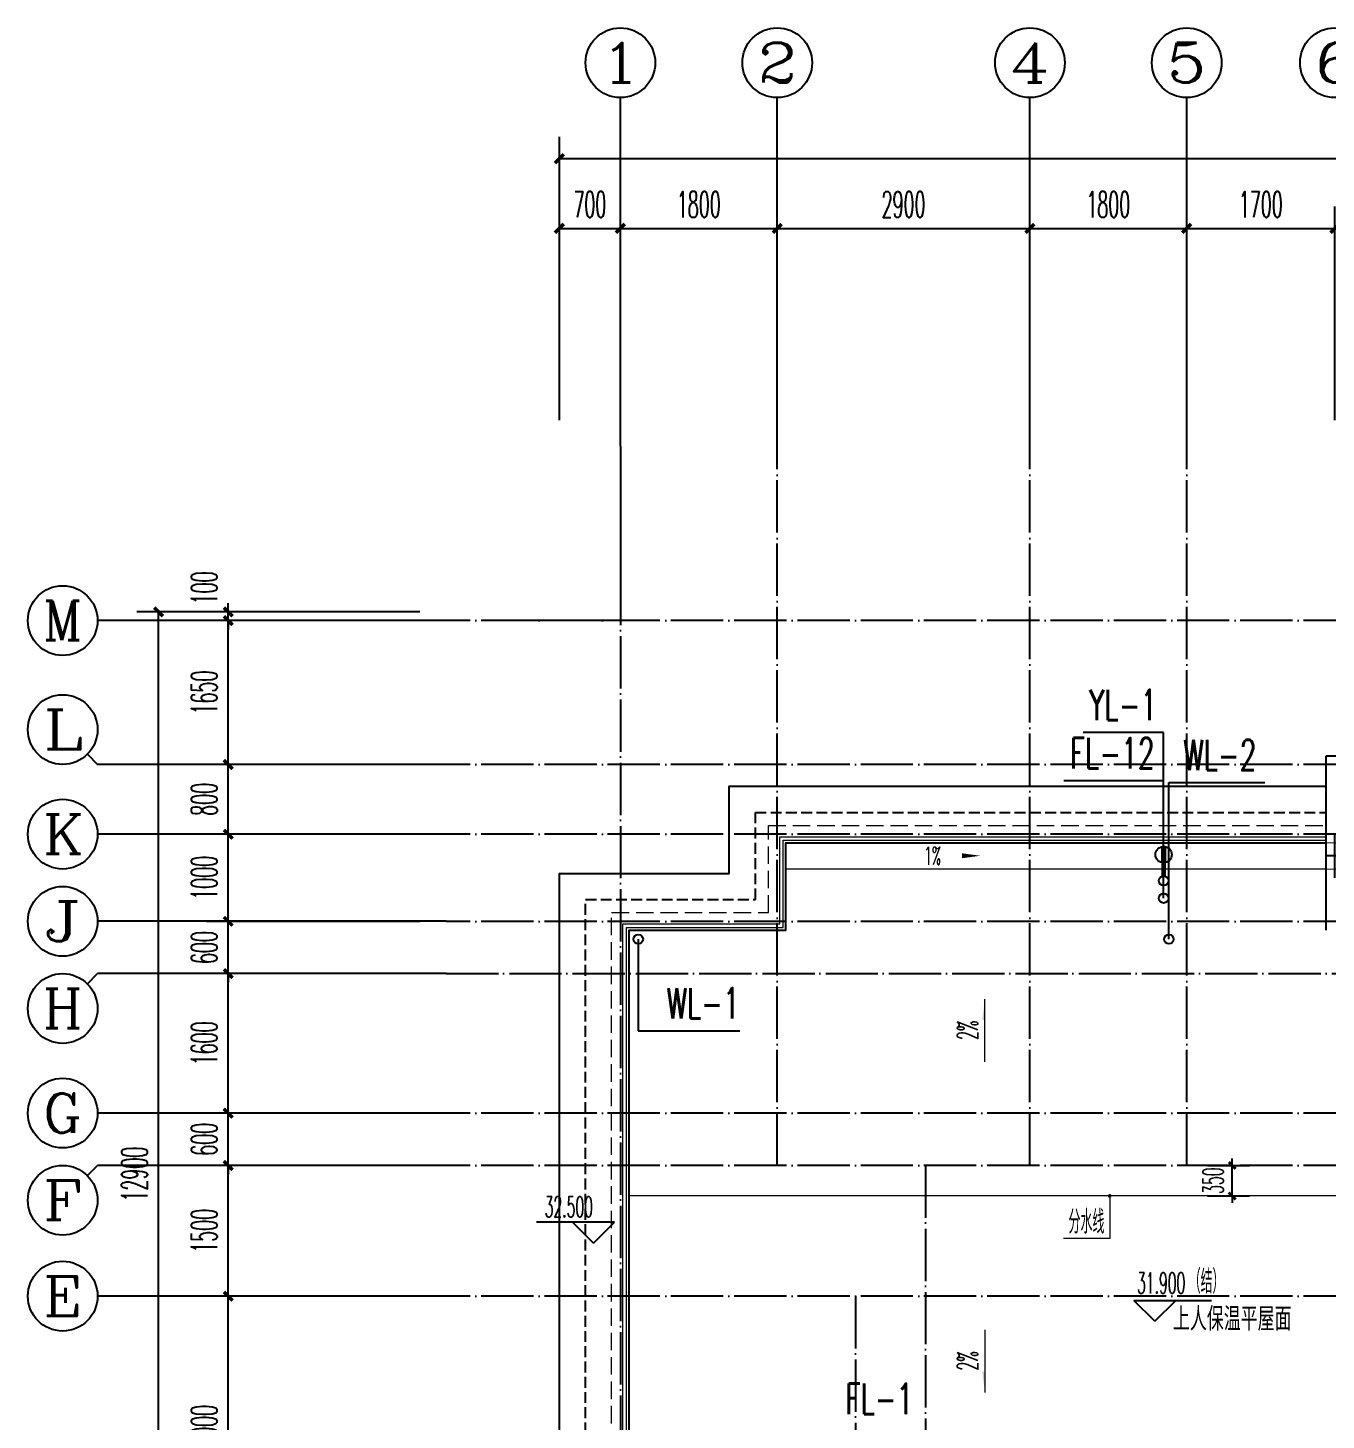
# Model space of a CAD drawing. Extents: x 27938 to 1507990, y 110129 to 923079.
# Drawn here: x 998782 to 1013682, y 289993 to 305965 of the extents above; entities that cross this region are included whole.
import ezdxf
from ezdxf.enums import TextEntityAlignment as Align

# ---------------------------------------------------------------- set-up
doc = ezdxf.new("R2010")
doc.units = 0
doc.header["$LTSCALE"] = 1000
doc.header["$MEASUREMENT"] = 0
for name, pattern in [('#P_--_20B1_001_t3$0$DASH', [0.35, 0.25, -0.1]), ('__DASH', [0.35, 0.25, -0.1]), ('DASH', [0.35, 0.25, -0.1]), ('DOTE', [2.42, 2, -0.2, 0.02, -0.2])]:
    doc.linetypes.add(name, pattern=pattern)
for name, color, linetype in [('AXIS', 3, 'Continuous'), ('AXIS_TEXT', 7, 'Continuous'), ('DIM_ELEV', 3, 'Continuous'), ('DIM_废水', 31, 'Continuous'), ('DIM_污水', 2, 'Continuous'), ('DIM_雨水', 4, 'Continuous'), ('DOTE', 1, 'Continuous'), ('EQUIP_雨水斗', 7, 'Continuous'), ('PIPE-雨水', 4, 'TG_Y'), ('PUB_TEXT', 4, 'Continuous'), ('ROOF', 4, 'Continuous'), ('VPIPE-废水', 31, 'Continuous'), ('VPIPE-污水', 2, 'W'), ('VPIPE-雨水', 4, 'Y'), ('WALL', 9, 'Continuous'), ('机电标识类', 1, 'Continuous'), ('污水', 3, 'Continuous'), ('看线', 251, 'Continuous')]:
    doc.layers.add(name, color=color, linetype=linetype)
for name, color, linetype, lineweight in [('平面-排水沟', 86, 'Continuous', 15), ('平面-栏杆', 135, 'Continuous', 15), ('平面-看线', 45, 'Continuous', 15)]:
    doc.layers.add(name, color=color, linetype=linetype, lineweight=lineweight)
doc.styles.add('_TCH_AXIS', font='COMPLEX', dxfattribs={"bigfont": 'GBCBIG'})
doc.styles.add('_TCH_DIM', font='SIMPLEX.shx', dxfattribs={"width": 0.7, "bigfont": 'GBCBIG.shx'})
doc.styles.add('_TCH_DIM_T3', font='SIMPLEX.shx', dxfattribs={"width": 0.494118, "bigfont": 'GBCBIG.shx'})
doc.styles.add('_TWT_SERIAL', font='SIMPLEX', dxfattribs={"width": 0.8, "height": 3.5, "bigfont": 'HZTXT'})
doc.styles.add('COMPLEX', font='COMPLEX')
doc.styles.add('DIM_FONT_T3', font='SIMPLEX', dxfattribs={"width": 0.705882, "bigfont": 'GBCBIG'})
doc.styles.get("Standard").update_dxf_attribs({"font": 'gbenor.shx', "bigfont": 'gbcbig.shx'})
doc.styles.add('TG_LINETYPE', font='SIMPLEX', dxfattribs={"width": 0.8, "height": 3, "bigfont": 'HZTXT'})
doc.linetypes.add('TG_Y', pattern='A,2,-0.229,["Y",TG_LINETYPE,S=0.1,R=0,X=-0.229,Y=-0.15],0', length=2.229)
doc.linetypes.add('W', pattern='A,3,-0.2,["W",Standard,S=0.25,R=0,X=-0.1,Y=-0.115],-0.2', length=3.4)
doc.linetypes.add('Y', pattern='A,3,-0.2,["Y",Standard,S=0.25,R=0,X=-0.1,Y=-0.115],-0.2', length=3.4)
doc.dimstyles.new('_TCH_ARCH&&100', dxfattribs={"dimtxt": 297.5, "dimasz": 100, "dimexe": 250, "dimexo": 300, "dimgap": 126.25, "dimtad": 1, "dimdec": 0, "dimzin": 0, "dimdsep": 46, "dimtxsty": '_TCH_DIM_T3', "dimblk": 'ARCHTICK', "dimcen": 0.09, "dimclrt": 4, "dimazin": 2, "dimtfac": 1, "dimtdec": 0, "dimtix": 1, "dimtmove": 2, "dimatfit": 3, "dimfxl": 100, "dimtolj": 1, "dimtzin": 0, "dimarcsym": 0})
doc.dimstyles.new('_TCH_ARCH&&80', dxfattribs={"dimtxt": 238, "dimasz": 80, "dimexe": 200, "dimexo": 240, "dimgap": 101, "dimtad": 1, "dimdec": 0, "dimzin": 0, "dimdsep": 46, "dimtxsty": '_TCH_DIM_T3', "dimblk": 'ARCHTICK', "dimcen": 0.09, "dimclrt": 4, "dimazin": 2, "dimtfac": 1, "dimtdec": 0, "dimtix": 1, "dimtmove": 2, "dimatfit": 3, "dimfxl": 100, "dimtolj": 1, "dimtzin": 0, "dimarcsym": 0})

# ---------------------------------------------------------------- blocks, each defined once
blk = doc.blocks.new('GDGDGDSDA')
at = {"layer": 'DOTE', "color": 0, "linetype": 'DOTE', "ltscale": 0.3}
for p, q in [((419335, 376108), (419335, 359558)), ((421135, 367858), (421135, 376108)), ((424035, 367858), (424035, 376108)), ((425835, 367858), (425835, 376108)), ((471335, 374108), (417335, 374108)), ((471335, 372458), (417335, 372458)), ((471335, 371658), (417335, 371658)), ((471335, 370658), (417335, 370658)), ((417335, 370059), (471335, 370059)), ((471335, 368458), (417335, 368458)), ((471335, 367858), (417335, 367858)), ((422835, 367858), (422835, 359558)), ((471335, 366358), (417335, 366358))]:
    blk.add_line(p, q, dxfattribs=at)
blk = doc.blocks.new('GDGDGDGRGD')
at = {"linetype": '__DASH', "ltscale": 0.1}
blk.add_wipeout([(428917, 296115), (428717, 296115), (428717, 295815), (428917, 295815)], dxfattribs=at).dxf.layer = '污水'
at = {"layer": '机电标识类', "color": 250, "linetype": 'DASH', "ltscale": 400}
for p, q in [((428817, 295715), (428817, 296215)), ((428917, 295965), (428717, 295965))]:
    blk.add_line(p, q, dxfattribs=at)
at = {"layer": '污水', "linetype": '__DASH', "ltscale": 0.1, "const_width": 10}
blk.add_lwpolyline([(428917, 296115), (428717, 296115), (428717, 295815), (428917, 295815)], close=True, dxfattribs=at)
blk = doc.blocks.new('_ArchTick')
at = {"color": 0, "linetype": 'ByBlock', "const_width": 0.4}
blk.add_lwpolyline([(-0.5, -0.5), (0.5, 0.5)], dxfattribs=at)
blk = doc.blocks.new('*D633')
at = {"layer": 'Defpoints', "color": 0}
for p in [(1012082, 292915), (1012604, 292915), (1012082, 292565)]:
    blk.add_point(p, dxfattribs=at)
at = {"layer": '平面-排水沟', "color": 0, "lineweight": -2}
for p, q in [((1012604, 292915), (1012604, 292995)), ((1012322, 292915), (1012804, 292915)), ((1012604, 292565), (1012604, 292915)), ((1012322, 292565), (1012804, 292565)), ((1012604, 292565), (1012604, 292485))]:
    blk.add_line(p, q, dxfattribs=at)
at = {"layer": '平面-排水沟', "color": 0, "lineweight": -2, "xscale": 80, "yscale": 80, "zscale": 80}
for p, rotation in [((1012604, 292915), 270), ((1012604, 292565), 90)]:
    blk.add_blockref('_ArchTick', p, dxfattribs=dict(at, rotation=rotation))
at = {"layer": '平面-排水沟', "color": 4, "insert": (1012384, 292740), "char_height": 238, "attachment_point": 5, "rotation": 90, "style": '_TCH_DIM_T3'}
blk.add_mtext('\\A1;350', dxfattribs=at)
blk = doc.blocks.new('*D652')
at = {"layer": 'AXIS', "color": 0, "lineweight": -2}
for p, q in [((1003282, 291415), (1000832, 291415)), ((1001082, 288415), (1001082, 291415)), ((1003282, 288415), (1000832, 288415))]:
    blk.add_line(p, q, dxfattribs=at)
at = {"layer": 'Defpoints', "color": 0}
for p in [(1001082, 291415), (1003582, 291415), (1003582, 288415)]:
    blk.add_point(p, dxfattribs=at)
at = {"layer": 'AXIS', "color": 0, "lineweight": -2, "xscale": 100, "yscale": 100, "zscale": 100}
for p, rotation in [((1001082, 291415), 90), ((1001082, 288415), 270)]:
    blk.add_blockref('_ArchTick', p, dxfattribs=dict(at, rotation=rotation))
at = {"layer": 'AXIS', "color": 4, "insert": (1000807, 289915), "char_height": 297.5, "attachment_point": 5, "rotation": 90, "style": '_TCH_DIM_T3'}
blk.add_mtext('\\A1;3000', dxfattribs=at)
blk = doc.blocks.new('*D653')
at = {"layer": 'AXIS', "color": 0, "lineweight": -2}
for p, q in [((1003282, 292915), (1000832, 292915)), ((1001082, 291415), (1001082, 292915)), ((1003282, 291415), (1000832, 291415))]:
    blk.add_line(p, q, dxfattribs=at)
at = {"layer": 'Defpoints', "color": 0}
for p in [(1001082, 292915), (1003582, 292915), (1003582, 291415)]:
    blk.add_point(p, dxfattribs=at)
at = {"layer": 'AXIS', "color": 0, "lineweight": -2, "xscale": 100, "yscale": 100, "zscale": 100}
for p, rotation in [((1001082, 292915), 90), ((1001082, 291415), 270)]:
    blk.add_blockref('_ArchTick', p, dxfattribs=dict(at, rotation=rotation))
at = {"layer": 'AXIS', "color": 4, "insert": (1000807, 292165), "char_height": 297.5, "attachment_point": 5, "rotation": 90, "style": '_TCH_DIM_T3'}
blk.add_mtext('\\A1;1500', dxfattribs=at)
blk = doc.blocks.new('*D654')
at = {"layer": 'AXIS', "color": 0, "lineweight": -2}
for p, q in [((1001082, 293515), (1001082, 293615)), ((1003282, 293515), (1000832, 293515)), ((1001082, 292915), (1001082, 293515)), ((1003282, 292915), (1000832, 292915)), ((1001082, 292915), (1001082, 292815))]:
    blk.add_line(p, q, dxfattribs=at)
at = {"layer": 'Defpoints', "color": 0}
for p in [(1001082, 293515), (1003582, 293515), (1003582, 292915)]:
    blk.add_point(p, dxfattribs=at)
at = {"layer": 'AXIS', "color": 0, "lineweight": -2, "xscale": 100, "yscale": 100, "zscale": 100}
for p, rotation in [((1001082, 293515), 270), ((1001082, 292915), 90)]:
    blk.add_blockref('_ArchTick', p, dxfattribs=dict(at, rotation=rotation))
at = {"layer": 'AXIS', "color": 4, "insert": (1000807, 293215), "char_height": 297.5, "attachment_point": 5, "rotation": 90, "style": '_TCH_DIM_T3'}
blk.add_mtext('\\A1;600', dxfattribs=at)
blk = doc.blocks.new('*D655')
at = {"layer": 'AXIS', "color": 0, "lineweight": -2}
for p, q in [((1003282, 295116), (1000832, 295116)), ((1001082, 293515), (1001082, 295116)), ((1003282, 293515), (1000832, 293515))]:
    blk.add_line(p, q, dxfattribs=at)
at = {"layer": 'Defpoints', "color": 0}
for p in [(1001082, 295116), (1003582, 295116), (1003582, 293515)]:
    blk.add_point(p, dxfattribs=at)
at = {"layer": 'AXIS', "color": 0, "lineweight": -2, "xscale": 100, "yscale": 100, "zscale": 100}
for p, rotation in [((1001082, 295116), 90), ((1001082, 293515), 270)]:
    blk.add_blockref('_ArchTick', p, dxfattribs=dict(at, rotation=rotation))
at = {"layer": 'AXIS', "color": 4, "insert": (1000807, 294315), "char_height": 297.5, "attachment_point": 5, "rotation": 90, "style": '_TCH_DIM_T3'}
blk.add_mtext('\\A1;1600', dxfattribs=at)
blk = doc.blocks.new('*D656')
at = {"layer": 'AXIS', "color": 0, "lineweight": -2}
for p, q in [((1001082, 295715), (1001082, 295815)), ((1003282, 295715), (1000832, 295715)), ((1001082, 295116), (1001082, 295715)), ((1003282, 295116), (1000832, 295116)), ((1001082, 295116), (1001082, 295016))]:
    blk.add_line(p, q, dxfattribs=at)
at = {"layer": 'Defpoints', "color": 0}
for p in [(1001082, 295715), (1003582, 295715), (1003582, 295116)]:
    blk.add_point(p, dxfattribs=at)
at = {"layer": 'AXIS', "color": 0, "lineweight": -2, "xscale": 100, "yscale": 100, "zscale": 100}
for p, rotation in [((1001082, 295715), 270), ((1001082, 295116), 90)]:
    blk.add_blockref('_ArchTick', p, dxfattribs=dict(at, rotation=rotation))
at = {"layer": 'AXIS', "color": 4, "insert": (1000807, 295415), "char_height": 297.5, "attachment_point": 5, "rotation": 90, "style": '_TCH_DIM_T3'}
blk.add_mtext('\\A1;600', dxfattribs=at)
blk = doc.blocks.new('*D657')
at = {"layer": 'AXIS', "color": 0, "lineweight": -2}
for p, q in [((1003282, 296715), (1000832, 296715)), ((1001082, 295715), (1001082, 296715)), ((1003282, 295715), (1000832, 295715))]:
    blk.add_line(p, q, dxfattribs=at)
at = {"layer": 'Defpoints', "color": 0}
for p in [(1001082, 296715), (1003582, 296715), (1003582, 295715)]:
    blk.add_point(p, dxfattribs=at)
at = {"layer": 'AXIS', "color": 0, "lineweight": -2, "xscale": 100, "yscale": 100, "zscale": 100}
for p, rotation in [((1001082, 296715), 90), ((1001082, 295715), 270)]:
    blk.add_blockref('_ArchTick', p, dxfattribs=dict(at, rotation=rotation))
at = {"layer": 'AXIS', "color": 4, "insert": (1000807, 296215), "char_height": 297.5, "attachment_point": 5, "rotation": 90, "style": '_TCH_DIM_T3'}
blk.add_mtext('\\A1;1000', dxfattribs=at)
blk = doc.blocks.new('*D658')
at = {"layer": 'AXIS', "color": 0, "lineweight": -2}
for p, q in [((1003282, 297515), (1000832, 297515)), ((1001082, 296715), (1001082, 297515)), ((1003282, 296715), (1000832, 296715))]:
    blk.add_line(p, q, dxfattribs=at)
at = {"layer": 'Defpoints', "color": 0}
for p in [(1001082, 297515), (1003582, 297515), (1003582, 296715)]:
    blk.add_point(p, dxfattribs=at)
at = {"layer": 'AXIS', "color": 0, "lineweight": -2, "xscale": 100, "yscale": 100, "zscale": 100}
for p, rotation in [((1001082, 297515), 90), ((1001082, 296715), 270)]:
    blk.add_blockref('_ArchTick', p, dxfattribs=dict(at, rotation=rotation))
at = {"layer": 'AXIS', "color": 4, "insert": (1000807, 297115), "char_height": 297.5, "attachment_point": 5, "rotation": 90, "style": '_TCH_DIM_T3'}
blk.add_mtext('\\A1;800', dxfattribs=at)
blk = doc.blocks.new('*D659')
at = {"layer": 'AXIS', "color": 0, "lineweight": -2}
for p, q in [((1003282, 299165), (1000832, 299165)), ((1001082, 297515), (1001082, 299165)), ((1003282, 297515), (1000832, 297515))]:
    blk.add_line(p, q, dxfattribs=at)
at = {"layer": 'Defpoints', "color": 0}
for p in [(1001082, 299165), (1003582, 299165), (1003582, 297515)]:
    blk.add_point(p, dxfattribs=at)
at = {"layer": 'AXIS', "color": 0, "lineweight": -2, "xscale": 100, "yscale": 100, "zscale": 100}
for p, rotation in [((1001082, 299165), 90), ((1001082, 297515), 270)]:
    blk.add_blockref('_ArchTick', p, dxfattribs=dict(at, rotation=rotation))
at = {"layer": 'AXIS', "color": 4, "insert": (1000807, 298340), "char_height": 297.5, "attachment_point": 5, "rotation": 90, "style": '_TCH_DIM_T3'}
blk.add_mtext('\\A1;1650', dxfattribs=at)
blk = doc.blocks.new('*D660')
at = {"layer": 'AXIS', "color": 0, "lineweight": -2}
for p, q in [((1001082, 299265), (1001082, 299365)), ((1003282, 299265), (1000832, 299265)), ((1003282, 299165), (1000832, 299165)), ((1001082, 299165), (1001082, 299265)), ((1001082, 299165), (1001082, 299065))]:
    blk.add_line(p, q, dxfattribs=at)
at = {"layer": 'Defpoints', "color": 0}
for p in [(1001082, 299265), (1003582, 299265), (1003582, 299165)]:
    blk.add_point(p, dxfattribs=at)
at = {"layer": 'AXIS', "color": 0, "lineweight": -2, "xscale": 100, "yscale": 100, "zscale": 100}
for p, rotation in [((1001082, 299265), 270), ((1001082, 299165), 90)]:
    blk.add_blockref('_ArchTick', p, dxfattribs=dict(at, rotation=rotation))
at = {"layer": 'AXIS', "color": 4, "insert": (1000807, 299540), "char_height": 297.5, "attachment_point": 5, "rotation": 90, "style": '_TCH_DIM_T3'}
blk.add_mtext('\\A1;100', dxfattribs=at)
blk = doc.blocks.new('*D661')
at = {"layer": 'AXIS', "color": 0, "lineweight": -2}
for p, q in [((1003282, 299265), (1000032, 299265)), ((1000282, 286365), (1000282, 299265)), ((1003282, 286365), (1000032, 286365))]:
    blk.add_line(p, q, dxfattribs=at)
at = {"layer": 'Defpoints', "color": 0}
for p in [(1000282, 299265), (1003582, 299265), (1003582, 286365)]:
    blk.add_point(p, dxfattribs=at)
at = {"layer": 'AXIS', "color": 0, "lineweight": -2, "xscale": 100, "yscale": 100, "zscale": 100}
for p, rotation in [((1000282, 299265), 90), ((1000282, 286365), 270)]:
    blk.add_blockref('_ArchTick', p, dxfattribs=dict(at, rotation=rotation))
at = {"layer": 'AXIS', "color": 4, "insert": (1000007, 292815), "char_height": 297.5, "attachment_point": 5, "rotation": 90, "style": '_TCH_DIM_T3'}
blk.add_mtext('\\A1;12900', dxfattribs=at)
blk = doc.blocks.new('*D674')
at = {"layer": 'AXIS', "color": 0, "lineweight": -2}
for p, q in [((1004882, 301465), (1004882, 303915)), ((1005582, 301465), (1005582, 303915)), ((1004882, 303665), (1005582, 303665))]:
    blk.add_line(p, q, dxfattribs=at)
at = {"layer": 'Defpoints', "color": 0}
for p in [(1005582, 303665), (1004882, 301165), (1005582, 301165)]:
    blk.add_point(p, dxfattribs=at)
at = {"layer": 'AXIS', "color": 0, "lineweight": -2, "xscale": 100, "yscale": 100, "zscale": 100, "rotation": 180}
blk.add_blockref('_ArchTick', (1004882, 303665), dxfattribs=at)
at = {"layer": 'AXIS', "color": 0, "lineweight": -2, "xscale": 100, "yscale": 100, "zscale": 100}
blk.add_blockref('_ArchTick', (1005582, 303665), dxfattribs=at)
at = {"layer": 'AXIS', "color": 4, "insert": (1005232, 303940), "char_height": 297.5, "attachment_point": 5, "style": '_TCH_DIM_T3'}
blk.add_mtext('\\A1;700', dxfattribs=at)
blk = doc.blocks.new('*D675')
at = {"layer": 'AXIS', "color": 0, "lineweight": -2}
for p, q in [((1005582, 301465), (1005582, 303915)), ((1007382, 301465), (1007382, 303915)), ((1005582, 303665), (1007382, 303665))]:
    blk.add_line(p, q, dxfattribs=at)
at = {"layer": 'Defpoints', "color": 0}
for p in [(1007382, 303665), (1005582, 301165), (1007382, 301165)]:
    blk.add_point(p, dxfattribs=at)
at = {"layer": 'AXIS', "color": 0, "lineweight": -2, "xscale": 100, "yscale": 100, "zscale": 100, "rotation": 180}
blk.add_blockref('_ArchTick', (1005582, 303665), dxfattribs=at)
at = {"layer": 'AXIS', "color": 0, "lineweight": -2, "xscale": 100, "yscale": 100, "zscale": 100}
blk.add_blockref('_ArchTick', (1007382, 303665), dxfattribs=at)
at = {"layer": 'AXIS', "color": 4, "insert": (1006482, 303940), "char_height": 297.5, "attachment_point": 5, "style": '_TCH_DIM_T3'}
blk.add_mtext('\\A1;1800', dxfattribs=at)
blk = doc.blocks.new('*D676')
at = {"layer": 'AXIS', "color": 0, "lineweight": -2}
for p, q in [((1007382, 301465), (1007382, 303915)), ((1010282, 301465), (1010282, 303915)), ((1007382, 303665), (1010282, 303665))]:
    blk.add_line(p, q, dxfattribs=at)
at = {"layer": 'Defpoints', "color": 0}
for p in [(1010282, 303665), (1007382, 301165), (1010282, 301165)]:
    blk.add_point(p, dxfattribs=at)
at = {"layer": 'AXIS', "color": 0, "lineweight": -2, "xscale": 100, "yscale": 100, "zscale": 100, "rotation": 180}
blk.add_blockref('_ArchTick', (1007382, 303665), dxfattribs=at)
at = {"layer": 'AXIS', "color": 0, "lineweight": -2, "xscale": 100, "yscale": 100, "zscale": 100}
blk.add_blockref('_ArchTick', (1010282, 303665), dxfattribs=at)
at = {"layer": 'AXIS', "color": 4, "insert": (1008832, 303940), "char_height": 297.5, "attachment_point": 5, "style": '_TCH_DIM_T3'}
blk.add_mtext('\\A1;2900', dxfattribs=at)
blk = doc.blocks.new('*D677')
at = {"layer": 'AXIS', "color": 0, "lineweight": -2}
for p, q in [((1010282, 301465), (1010282, 303915)), ((1012082, 301465), (1012082, 303915)), ((1010282, 303665), (1012082, 303665))]:
    blk.add_line(p, q, dxfattribs=at)
at = {"layer": 'Defpoints', "color": 0}
for p in [(1012082, 303665), (1010282, 301165), (1012082, 301165)]:
    blk.add_point(p, dxfattribs=at)
at = {"layer": 'AXIS', "color": 0, "lineweight": -2, "xscale": 100, "yscale": 100, "zscale": 100, "rotation": 180}
blk.add_blockref('_ArchTick', (1010282, 303665), dxfattribs=at)
at = {"layer": 'AXIS', "color": 0, "lineweight": -2, "xscale": 100, "yscale": 100, "zscale": 100}
blk.add_blockref('_ArchTick', (1012082, 303665), dxfattribs=at)
at = {"layer": 'AXIS', "color": 4, "insert": (1011182, 303940), "char_height": 297.5, "attachment_point": 5, "style": '_TCH_DIM_T3'}
blk.add_mtext('\\A1;1800', dxfattribs=at)
blk = doc.blocks.new('*D678')
at = {"layer": 'AXIS', "color": 0, "lineweight": -2}
for p, q in [((1012082, 301465), (1012082, 303915)), ((1013782, 301465), (1013782, 303915)), ((1012082, 303665), (1013782, 303665))]:
    blk.add_line(p, q, dxfattribs=at)
at = {"layer": 'Defpoints', "color": 0}
for p in [(1013782, 303665), (1012082, 301165), (1013782, 301165)]:
    blk.add_point(p, dxfattribs=at)
at = {"layer": 'AXIS', "color": 0, "lineweight": -2, "xscale": 100, "yscale": 100, "zscale": 100, "rotation": 180}
blk.add_blockref('_ArchTick', (1012082, 303665), dxfattribs=at)
at = {"layer": 'AXIS', "color": 0, "lineweight": -2, "xscale": 100, "yscale": 100, "zscale": 100}
blk.add_blockref('_ArchTick', (1013782, 303665), dxfattribs=at)
at = {"layer": 'AXIS', "color": 4, "insert": (1012932, 303940), "char_height": 297.5, "attachment_point": 5, "style": '_TCH_DIM_T3'}
blk.add_mtext('\\A1;1700', dxfattribs=at)
blk = doc.blocks.new('*D686')
at = {"layer": 'AXIS', "color": 0, "lineweight": -2}
for p, q in [((1004882, 301465), (1004882, 304715)), ((1056282, 301465), (1056282, 304715)), ((1004882, 304465), (1056282, 304465))]:
    blk.add_line(p, q, dxfattribs=at)
at = {"layer": 'Defpoints', "color": 0}
for p in [(1056282, 304465), (1004882, 301165), (1056282, 301165)]:
    blk.add_point(p, dxfattribs=at)
at = {"layer": 'AXIS', "color": 0, "lineweight": -2, "xscale": 100, "yscale": 100, "zscale": 100, "rotation": 180}
blk.add_blockref('_ArchTick', (1004882, 304465), dxfattribs=at)
at = {"layer": 'AXIS', "color": 0, "lineweight": -2, "xscale": 100, "yscale": 100, "zscale": 100}
blk.add_blockref('_ArchTick', (1056282, 304465), dxfattribs=at)
at = {"layer": 'AXIS', "color": 4, "insert": (1030582, 304740), "char_height": 297.5, "attachment_point": 5, "style": '_TCH_DIM_T3'}
blk.add_mtext('\\A1;51400', dxfattribs=at)
blk = doc.blocks.new('_AXISO')
blk.add_circle((0, 0), 0.5)
at = {"layer": 'AXIS_TEXT', "style": 'COMPLEX', "width": 1.041667}
blk.add_attdef('A', text='', height=0.56, dxfattribs=at).set_placement((-0.25, -0.28), (0.25, -0.28), align=Align.FIT)
blk = doc.blocks.new('$TwtSys$00000139')
at = {"color": 7}
for p, q in [((-19, 92, 0), (-19, -92, 0)), ((19, 92, 0), (19, -92, 0))]:
    blk.add_line(p, q, dxfattribs=at)
blk.add_circle((0, 0, 0), 93.8)

msp = doc.modelspace()

# ---------------------------------------------------------------- hatches: boundary and pattern name
at = {"layer": '平面-排水沟'}
for points in [[(1009766.2, 294822.1), (1009766.2, 294582.1), (1009734.2, 294582.1)], [(1009766.2, 290308.6), (1009766.2, 290548.6), (1009734.2, 290548.6)]]:
    msp.add_hatch(color=8, dxfattribs=at).paths.add_polyline_path(points)

# ---------------------------------------------------------------- linework, layer by layer
msp.add_lwpolyline([(1005582.2, 300660.2), (1005582.2, 299165.4), (1004284.8, 299165.4)])
at = {"layer": 'AXIS', "color": 8}
for p, q in [((1005582.2, 301165.4), (1005582.2, 305165.4)), ((1007382.2, 301165.4), (1007382.2, 305165.4)), ((1010282.2, 301165.4), (1010282.2, 305165.4)), ((1012082.2, 301165.4), (1012082.2, 305165.4)), ((1003582.2, 299165.4), (999582.2, 299165.4)), ((999465.1, 297632.5), (999582.2, 297515.4)), ((1003582.2, 297515.4), (999582.2, 297515.4)), ((1003582.2, 296715.4), (999582.2, 296715.4)), ((1003582.2, 295715.4), (999582.2, 295715.4)), ((999465.1, 294998.5), (999582.2, 295115.6)), ((1003582.2, 295115.6), (999582.2, 295115.6)), ((1003582.2, 293515.4), (999582.2, 293515.4)), ((999465.1, 292798.2), (999582.2, 292915.4)), ((1003582.2, 292915.4), (999582.2, 292915.4)), ((1003582.2, 291415.4), (999582.2, 291415.4))]:
    msp.add_line(p, q, dxfattribs=at)
at = {"layer": 'DIM_ELEV', "color": 8}
for p, q in [((1005513.2, 292264.5), (1004620.9, 292264.5)), ((1005273.2, 292024.5), (1005033.2, 292264.5)), ((1005273.2, 292024.5), (1005513.2, 292264.5)), ((1011715.9, 291127.3), (1011475.9, 291367.3)), ((1011475.9, 291367.3), (1012368.1, 291367.3)), ((1011715.9, 291127.3), (1011955.9, 291367.3))]:
    msp.add_line(p, q, dxfattribs=at)
at = {"layer": 'DIM_废水'}
for p, q in [((1011817.2, 297328.7), (1010673.2, 297328.7)), ((1011817.2, 295980.4), (1011817.2, 297328.7))]:
    msp.add_line(p, q, dxfattribs=at)
at = {"layer": 'DIM_污水'}
for p, q in [((1011877.1, 295510.4), (1011877.1, 297309.2)), ((1011877.1, 297309.2), (1012980.3, 297309.2)), ((1005787.3, 295510.4), (1005787.3, 294459.7)), ((1005787.3, 294459.7), (1006954.7, 294459.7))]:
    msp.add_line(p, q, dxfattribs=at)
at = {"layer": 'DIM_雨水'}
for p, q in [((1011817.2, 297881.6), (1010895.2, 297881.6)), ((1011817.2, 296180.4), (1011817.2, 297881.6))]:
    msp.add_line(p, q, dxfattribs=at)
at = {"layer": 'DOTE', "color": 169, "linetype": 'DOTE', "ltscale": 0.3}
msp.add_line((1008282.2, 291415.4), (1008282.2, 286615.4), dxfattribs=at)
at = {"layer": 'PIPE-雨水', "const_width": 55}
msp.add_lwpolyline([(1011817.2, 296235.4), (1011817.2, 296386.6)], dxfattribs=at)
at = {"layer": 'ROOF', "color": 8, "ltscale": 0.8}
for points in [[(1007982.3, 287265.4), (1004882.2, 287265.4), (1004882.2, 296265.4), (1006832.2, 296265.4), (1006832.2, 297265.4), (1013682.2, 297265.4)], [(1008132.2, 287915.4), (1005682.2, 287915.4), (1005682.2, 295615.4), (1007482.2, 295615.4), (1007482.2, 296615.4), (1013682.2, 296615.4)]]:
    msp.add_lwpolyline(points, dxfattribs=at)
at = {"layer": 'VPIPE-废水'}
msp.add_circle((1011817.2, 295980.4), 55, dxfattribs=at)
at = {"layer": 'VPIPE-污水'}
for centre in [(1005787.3, 295510.4), (1011877.1, 295510.4)]:
    msp.add_circle(centre, 55, dxfattribs=at)
at = {"layer": 'VPIPE-雨水'}
msp.add_circle((1011817.2, 296180.4), 55, dxfattribs=at)
at = {"layer": 'WALL', "color": 8}
msp.add_line((1013682.2, 297615.4), (1015782.2, 297615.4), dxfattribs=at)
at = {"layer": '平面-排水沟', "color": 8}
for p, q in [((1016582.2, 296315.4), (1007482.2, 296315.4)), ((1016732.2, 292565.4), (1005682.2, 292565.4)), ((1011197.7, 292565.4), (1011197.7, 292076)), ((1011197.7, 292076), (1010669.5, 292076))]:
    msp.add_line(p, q, dxfattribs=at)
msp.add_lwpolyline([(1009306.3, 296467.5, 0, 0, 0), (1009714.1, 296467.5, 0, 56, 0), (1009504.1, 296467.5, 0, 0, 0)], format="xyseb", dxfattribs=at)
for points in [[(1009766.2, 294102), (1009766.2, 294822.1)], [(1009766.2, 291028.7), (1009766.2, 290308.6)]]:
    msp.add_lwpolyline(points, dxfattribs=at)
at = {"layer": '平面-排水沟', "color": 8, "const_width": 21.3}
msp.add_lwpolyline([(1011197.7, 292576, 1), (1011197.7, 292554.7, 1)], format="xyb", close=True, dxfattribs=at)
at = {"layer": '平面-栏杆', "color": 8}
for points in [[(1008132.2, 287845.4), (1005612.2, 287845.4), (1005612.2, 295685.4), (1007412.2, 295685.4), (1007412.2, 296685.4), (1013682.2, 296685.4)], [(1008132.2, 287885.4), (1005652.2, 287885.4), (1005652.2, 295645.4), (1007452.2, 295645.4), (1007452.2, 296645.4), (1013682.2, 296645.4)]]:
    msp.add_lwpolyline(points, dxfattribs=at)
at = {"layer": '平面-看线', "color": 8, "linetype": 'DASH', "ltscale": 0.8}
msp.add_lwpolyline([(1008132.2, 287715.4), (1005482.2, 287715.4), (1005482.2, 295815.4), (1007282.2, 295815.4), (1007282.2, 296815.4), (1013682.2, 296815.4)], dxfattribs=at)
at = {"layer": '看线', "color": 8, "linetype": '#P_--_20B1_001_t3$0$DASH', "ltscale": 0.5}
msp.add_lwpolyline([(1008132.2, 287565.4), (1005182.2, 287565.4), (1005182.2, 295965.4), (1007132.2, 295965.4), (1007132.2, 296965.4), (1013682.2, 296965.4)], dxfattribs=at)

# ---------------------------------------------------------------- block references
at = {"layer": 'AXIS', "color": 8}
ref = msp.add_blockref('_AXISO', (1005582.2, 305565.4), dxfattribs=dict(at, xscale=800, yscale=800, zscale=800))
ref.add_attrib('A', '1', dxfattribs={"layer": 'AXIS_TEXT', "color": 8, "ltscale": 0.5, "height": 452.5, "style": '_TCH_AXIS', "width": 2.333333}).set_placement((1005356, 305339.1), (1005808.5, 305339.1), align=Align.FIT)
ref = msp.add_blockref('_AXISO', (1007382.2, 305565.4), dxfattribs=dict(at, xscale=800, yscale=800, zscale=800))
ref.add_attrib('A', '2', dxfattribs={"layer": 'AXIS_TEXT', "color": 8, "ltscale": 0.5, "height": 452.5, "style": '_TCH_AXIS', "width": 1.5}).set_placement((1007156, 305339.1), (1007608.5, 305339.1), align=Align.FIT)
ref = msp.add_blockref('_AXISO', (1010282.2, 305565.4), dxfattribs=dict(at, xscale=800, yscale=800, zscale=800))
ref.add_attrib('A', '4', dxfattribs={"layer": 'AXIS_TEXT', "color": 8, "ltscale": 0.5, "height": 452.5, "style": '_TCH_AXIS', "width": 1.3125}).set_placement((1010056, 305339.1), (1010508.5, 305339.1), align=Align.FIT)
ref = msp.add_blockref('_AXISO', (1012082.2, 305565.4), dxfattribs=dict(at, xscale=800, yscale=800, zscale=800))
ref.add_attrib('A', '5', dxfattribs={"layer": 'AXIS_TEXT', "color": 8, "ltscale": 0.5, "height": 452.5, "style": '_TCH_AXIS', "width": 1.5}).set_placement((1011856, 305339.1), (1012308.5, 305339.1), align=Align.FIT)
ref = msp.add_blockref('_AXISO', (1013782.2, 305565.4), dxfattribs=dict(at, xscale=800, yscale=800, zscale=800))
ref.add_attrib('A', '6', dxfattribs={"layer": 'AXIS_TEXT', "color": 8, "ltscale": 0.5, "height": 452.5, "style": '_TCH_AXIS', "width": 1.5}).set_placement((1013556, 305339.1), (1014008.5, 305339.1), align=Align.FIT)
ref = msp.add_blockref('_AXISO', (999182.2, 299165.4), dxfattribs=dict(at, xscale=800, yscale=800, zscale=800))
ref.add_attrib('A', 'M', dxfattribs={"layer": 'AXIS_TEXT', "color": 8, "ltscale": 0.5, "height": 452.5, "style": '_TCH_AXIS'}).set_placement((998956, 298939.1), (999408.5, 298939.1), align=Align.FIT)
ref = msp.add_blockref('_AXISO', (999182.2, 297915.4), dxfattribs=dict(at, xscale=800, yscale=800, zscale=800))
ref.add_attrib('A', 'L', dxfattribs={"layer": 'AXIS_TEXT', "color": 8, "ltscale": 0.5, "height": 452.5, "style": '_TCH_AXIS', "width": 1.4}).set_placement((998956, 297689.1), (999408.5, 297689.1), align=Align.FIT)
ref = msp.add_blockref('_AXISO', (999182.2, 296715.4), dxfattribs=dict(at, xscale=800, yscale=800, zscale=800))
ref.add_attrib('A', 'K', dxfattribs={"layer": 'AXIS_TEXT', "color": 8, "ltscale": 0.5, "height": 452.5, "style": '_TCH_AXIS', "width": 1.105263}).set_placement((998956, 296489.1), (999408.5, 296489.1), align=Align.FIT)
ref = msp.add_blockref('_AXISO', (999182.2, 295715.4), dxfattribs=dict(at, xscale=800, yscale=800, zscale=800))
ref.add_attrib('A', 'J', dxfattribs={"layer": 'AXIS_TEXT', "color": 8, "ltscale": 0.5, "height": 452.5, "style": '_TCH_AXIS', "width": 1.909091}).set_placement((998956, 295489.1), (999408.5, 295489.1), align=Align.FIT)
ref = msp.add_blockref('_AXISO', (999182.2, 294715.6), dxfattribs=dict(at, xscale=800, yscale=800, zscale=800))
ref.add_attrib('A', 'H', dxfattribs={"layer": 'AXIS_TEXT', "color": 8, "ltscale": 0.5, "height": 452.5, "style": '_TCH_AXIS', "width": 1.05}).set_placement((998956, 294489.4), (999408.5, 294489.4), align=Align.FIT)
ref = msp.add_blockref('_AXISO', (999182.2, 293515.4), dxfattribs=dict(at, xscale=800, yscale=800, zscale=800))
ref.add_attrib('A', 'G', dxfattribs={"layer": 'AXIS_TEXT', "color": 8, "ltscale": 0.5, "height": 452.5, "style": '_TCH_AXIS', "width": 1.166667}).set_placement((998956, 293289.1), (999408.5, 293289.1), align=Align.FIT)
ref = msp.add_blockref('_AXISO', (999182.2, 292515.4), dxfattribs=dict(at, xscale=800, yscale=800, zscale=800))
ref.add_attrib('A', 'F', dxfattribs={"layer": 'AXIS_TEXT', "color": 8, "ltscale": 0.5, "height": 452.5, "style": '_TCH_AXIS', "width": 1.3125}).set_placement((998956, 292289.1), (999408.5, 292289.1), align=Align.FIT)
ref = msp.add_blockref('_AXISO', (999182.2, 291415.4), dxfattribs=dict(at, xscale=800, yscale=800, zscale=800))
ref.add_attrib('A', 'E', dxfattribs={"layer": 'AXIS_TEXT', "color": 8, "ltscale": 0.5, "height": 452.5, "style": '_TCH_AXIS', "width": 1.3125}).set_placement((998956, 291189.1), (999408.5, 291189.1), align=Align.FIT)
at = {"layer": 'DOTE', "color": 169}
msp.add_blockref('GDGDGDSDA', (586247.4, -74943), dxfattribs=at)
at = {"layer": 'EQUIP_雨水斗'}
msp.add_blockref('$TwtSys$00000139', (1011817.2, 296480.4), dxfattribs=at)

# ---------------------------------------------------------------- texts
at = {"layer": 'DIM_ELEV', "color": 7, "style": '_TCH_DIM', "width": 0.494118}
msp.add_text('32.500', height=238, dxfattribs=at).set_placement((1004713.4, 292320.5))
at = {"layer": 'DIM_ELEV', "color": 8, "style": '_TCH_DIM'}
for s, height, width, p in [('31.900', 238, 0.494118, (1011511.9, 291447.4)), ('（结）', 270.07, 0.7, (1012105.5, 291447.4))]:
    msp.add_text(s, height=height, dxfattribs=dict(at, width=width)).set_placement(p)
at = {"layer": 'DIM_废水', "color": 7, "style": '_TWT_SERIAL', "width": 0.64}
for s, p in [('FL-12', (1010743.2, 297468.7)), ('FL-1', (1008167.3, 290062.9))]:
    msp.add_text(s, height=350, dxfattribs=at).set_placement(p)
at = {"layer": 'DIM_污水', "color": 7, "style": '_TWT_SERIAL', "width": 0.64}
for s, p in [('WL-2', (1012046.3, 297449.2)), ('WL-1', (1006116.7, 294599.7))]:
    msp.add_text(s, height=350, dxfattribs=at).set_placement(p)
at = {"layer": 'DIM_雨水', "color": 7, "style": '_TWT_SERIAL', "width": 0.64}
msp.add_text('YL-1', height=350, dxfattribs=at).set_placement((1010965.2, 298021.6))
at = {"layer": 'PUB_TEXT', "color": 8}
msp.add_text('上人保温平屋面', height=270.07, dxfattribs=at).set_placement((1011923.8, 291018))
at = {"layer": '平面-排水沟', "color": 7}
for s, height, style, width, p in [('1%', 208.25, '_TCH_DIM', 0.494118, (1009069.6, 296363.4)), ('分水线', 270.07, 'DIM_FONT_T3', 0.705882, (1010725.5, 292132))]:
    msp.add_text(s, height=height, dxfattribs=dict(at, style=style, width=width)).set_placement(p)
at = {"layer": '平面-排水沟', "color": 7, "style": '_TCH_DIM', "width": 0.494118}
for rotation, p in [(89.9994, (1009686.1, 294355.7)), (90.00061, (1009686.1, 290562.3))]:
    msp.add_text('2%', height=238, rotation=rotation, dxfattribs=at).set_placement(p)

# ---------------------------------------------------------------- dimensions: what is measured, and where the dimension line sits
at = {"layer": 'AXIS', "color": 8}
for p1, p2, distance, picture, middle in [((1004882.2, 301165.4), (1056282.2, 301165.4), 3300, '*D686', (1030582.2, 304740.4)), ((1004882.2, 301165.4), (1005582.2, 301165.4), 2500, '*D674', (1005232.2, 303940.4)), ((1005582.2, 301165.4), (1007382.2, 301165.4), 2500, '*D675', (1006482.2, 303940.4)), ((1007382.2, 301165.4), (1010282.2, 301165.4), 2500, '*D676', (1008832.2, 303940.4)), ((1010282.2, 301165.4), (1012082.2, 301165.4), 2500, '*D677', (1011182.2, 303940.4)), ((1012082.2, 301165.4), (1013782.2, 301165.4), 2500, '*D678', (1012932.2, 303940.4)), ((1003582.2, 286365.4), (1003582.2, 299265.4), 3300, '*D661', (1000007.2, 292815.4)), ((1003582.2, 297515.4), (1003582.2, 299165.4), 2500, '*D659', (1000807.2, 298340.4)), ((1003582.2, 296715.4), (1003582.2, 297515.4), 2500, '*D658', (1000807.2, 297115.4)), ((1003582.2, 295715.4), (1003582.2, 296715.4), 2500, '*D657', (1000807.2, 296215.4)), ((1003582.2, 295115.6), (1003582.2, 295715.4), 2500, '*D656', (1000807.2, 295415.5)), ((1003582.2, 293515.4), (1003582.2, 295115.6), 2500, '*D655', (1000807.2, 294315.5)), ((1003582.2, 292915.4), (1003582.2, 293515.4), 2500, '*D654', (1000807.2, 293215.4)), ((1003582.2, 291415.4), (1003582.2, 292915.4), 2500, '*D653', (1000807.2, 292165.4)), ((1003582.2, 288415.4), (1003582.2, 291415.4), 2500, '*D652', (1000807.2, 289915.4))]:
    dim = msp.add_aligned_dim(p1=p1, p2=p2, distance=distance, dimstyle='_TCH_ARCH&&100', dxfattribs=at)
    dim.commit()
    dim.dimension.update_dxf_attribs({"geometry": picture, "text_midpoint": middle})
dim = msp.add_linear_dim(base=(1001082.2, 299265.4), p1=(1003582.2, 299165.4), p2=(1003582.2, 299265.4), angle=90, dimstyle='_TCH_ARCH&&100', dxfattribs=at)
dim.commit()
dim.dimension.update_dxf_attribs({"geometry": '*D660', "text_midpoint": (1000807.2, 299540.4), "dimtype": 129})
at = {"layer": '平面-排水沟', "color": 8}
dim = msp.add_aligned_dim(p1=(1012082.2, 292565.4), p2=(1012082.2, 292915.4), distance=-522, dimstyle='_TCH_ARCH&&80', dxfattribs=at)
dim.commit()
dim.dimension.update_dxf_attribs({"geometry": '*D633', "text_midpoint": (1012384.2, 292740.4)})

# ---------------------------------------------------------------- next in the draw order: block references
at = {"color": 8}
msp.add_blockref('GDGDGDGRGD', (584965.4, 500), dxfattribs=at)

# ---------------------------------------------------------------- next in the draw order: linework, layer by layer
at = {"layer": 'WALL', "color": 8}
msp.add_line((1013682.2, 295615.4), (1013682.2, 297615.4), dxfattribs=at)

doc.saveas('drawing.dxf')
